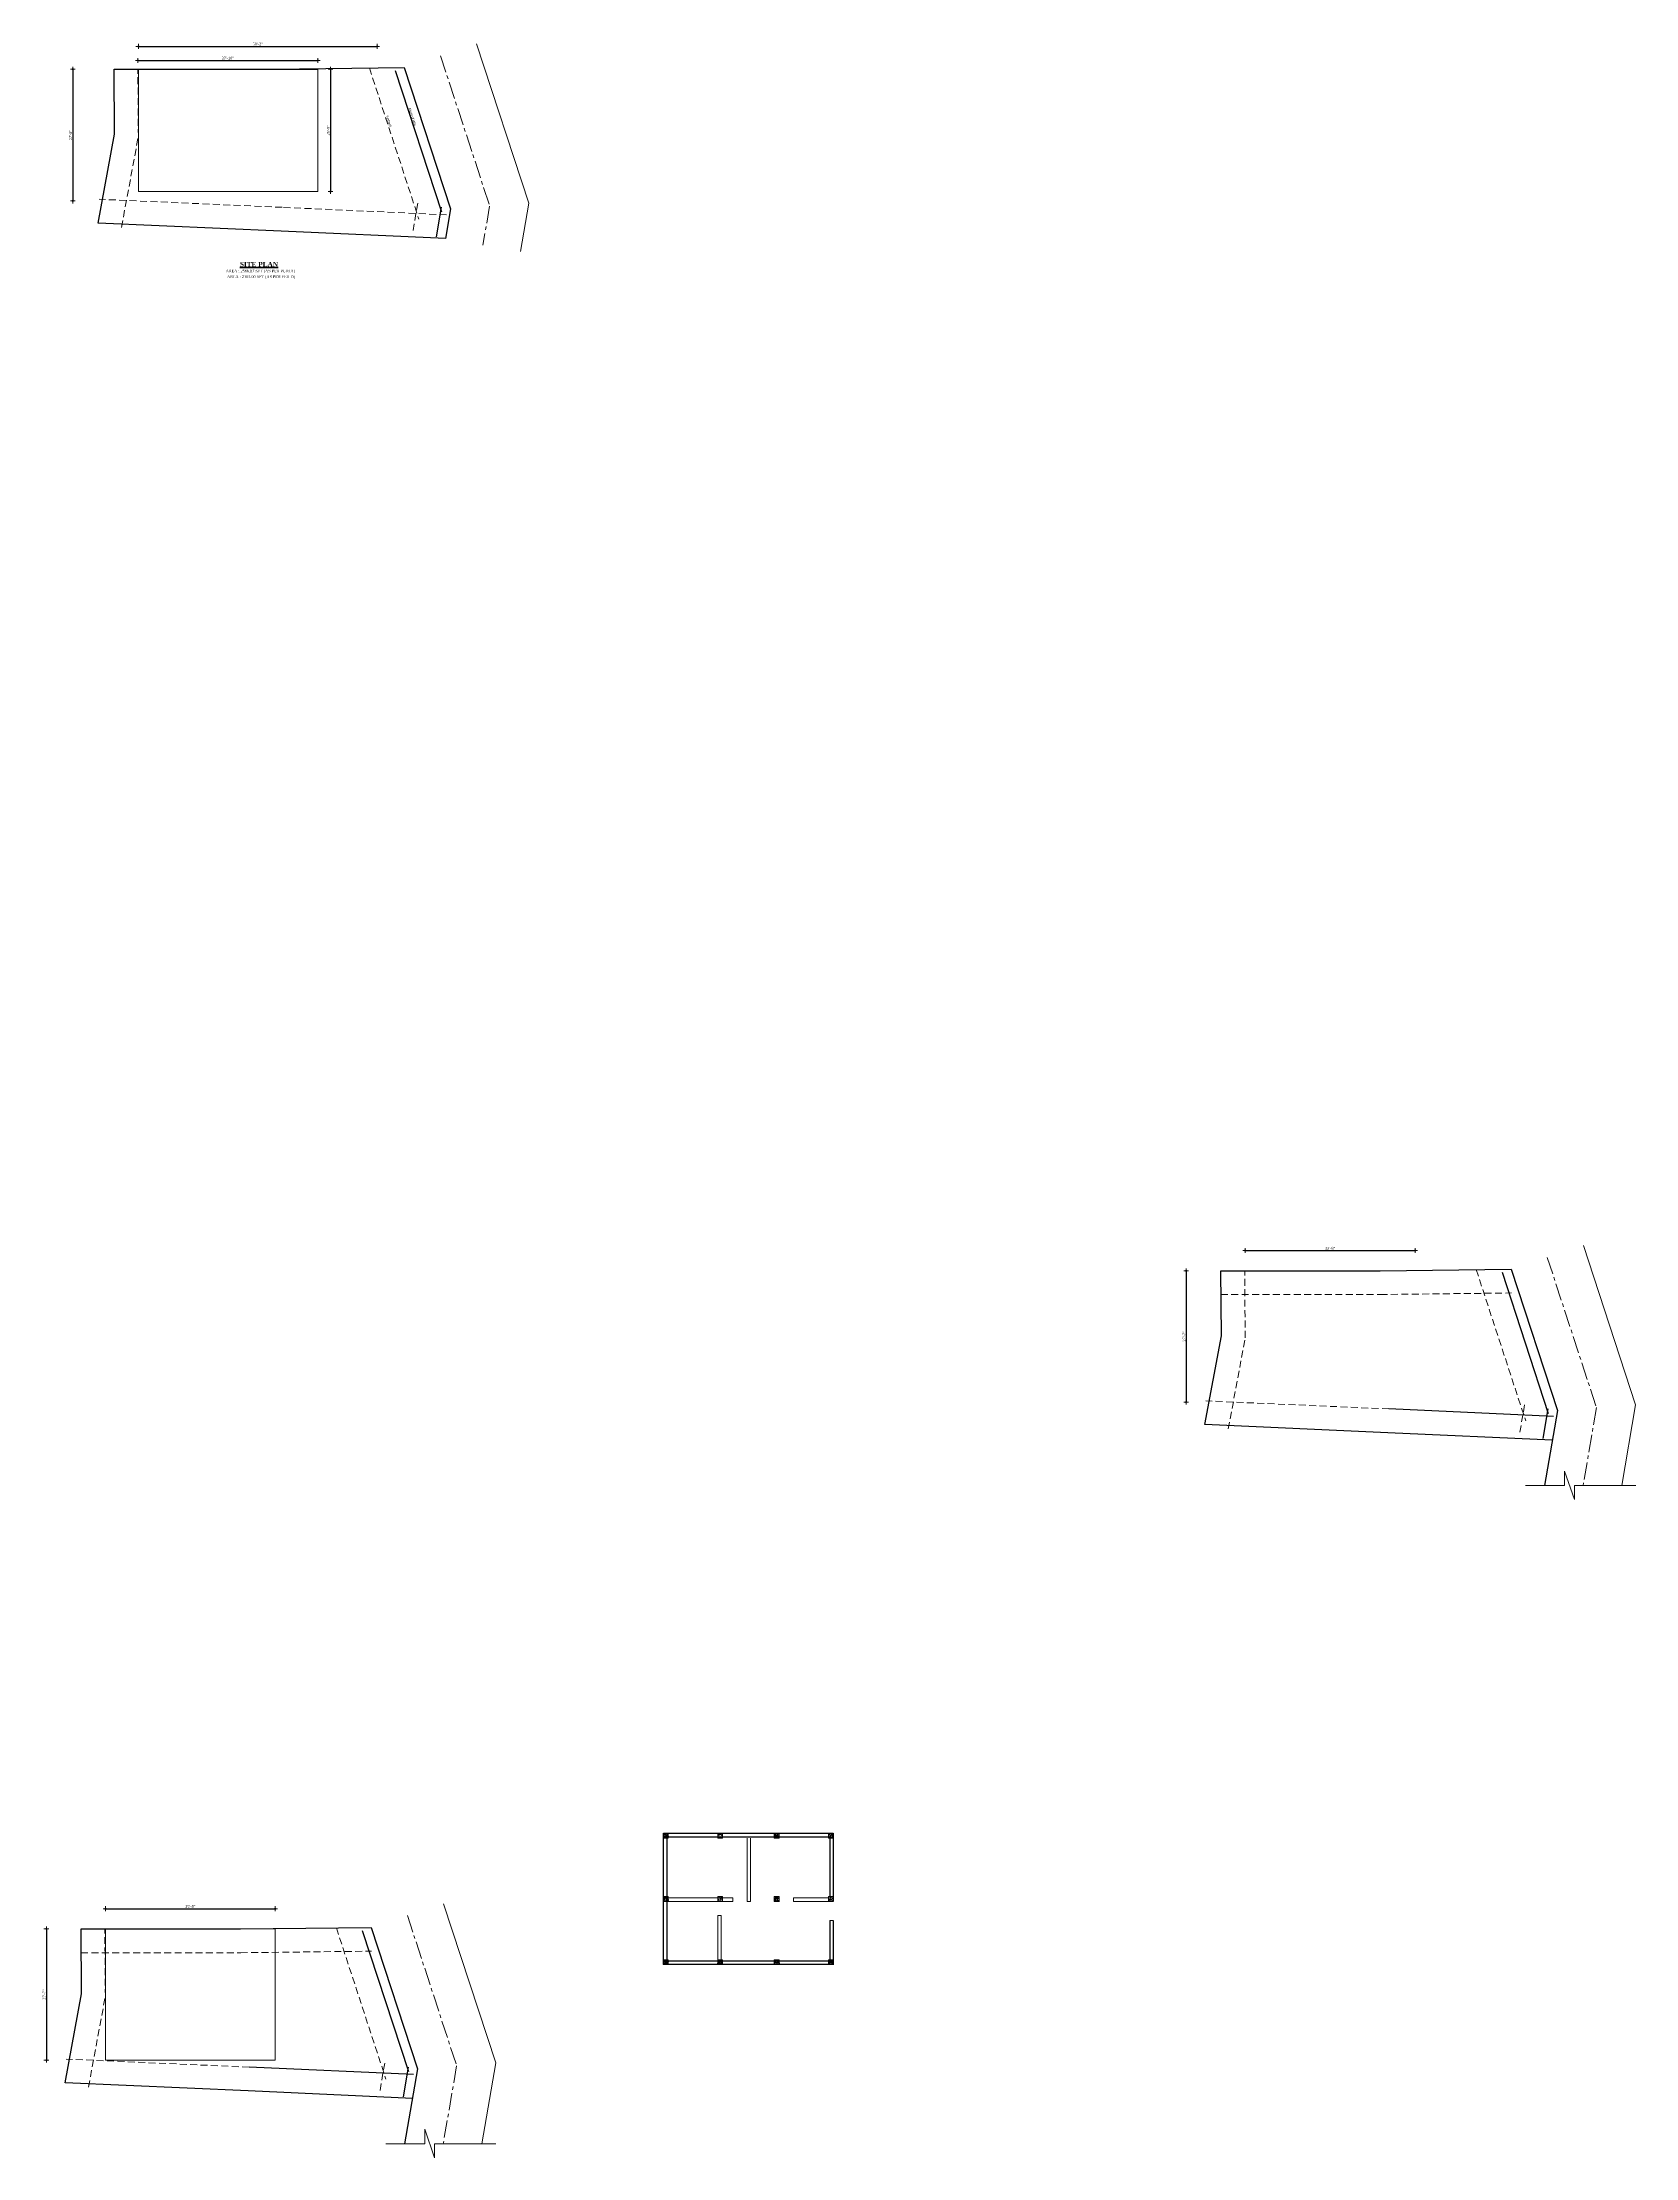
# Model space of a CAD drawing. Header units: inches. Extents: x 897 to 49934, y -34925 to -18564.
# Drawn here: x 39821 to 43840, y -24792 to -19457 of the extents above; entities that cross this region are included whole.
import ezdxf

# ---------------------------------------------------------------- set-up
doc = ezdxf.new("R2010")
doc.units = ezdxf.units.IN
doc.header["$LTSCALE"] = 35
doc.header["$MEASUREMENT"] = 0
doc.header["$PDMODE"] = 34
doc.linetypes.add('CENTER', pattern=[2, 1.25, -0.25, 0.25, -0.25])
doc.linetypes.add('DASHED', pattern=[0.75, 0.5, -0.25])
for name, color, linetype, lineweight in [('Boundary', 1, 'Continuous', 30), ('Centre', 8, 'CENTER', 5), ('CORNICE', 150, 'Continuous', 9), ('HACTH', 8, 'Continuous', 13), ('Road', 3, 'Continuous', 5), ('SES-Access Road', 2, 'Continuous', 15), ('SES-DIMENSION', 142, 'Continuous', 13), ('SES-TitleText', 7, 'Continuous', 40), ('SES-Wall Plan', 6, 'Continuous', 30), ('SeTBACK', 2, 'DASHED', 5)]:
    doc.layers.add(name, color=color, linetype=linetype, lineweight=lineweight)
doc.styles.add('7 INCH', font='times.ttf', dxfattribs={"height": 7})
doc.styles.add('SES-ARAIL', font='times.ttf', dxfattribs={"height": 6})
doc.styles.add('SES-Title Text', font='times.ttf', dxfattribs={"height": 10})
doc.styles.add('style1', font='arial.ttf')
doc.dimstyles.new('7 INCH', dxfattribs={"dimscale": 0, "dimtxt": 7, "dimasz": 1, "dimexe": 2, "dimexo": 9, "dimgap": 2, "dimtad": 1, "dimdec": 0, "dimzin": 3, "dimdsep": 46, "dimlunit": 4, "dimtxsty": '7 INCH', "dimblk": 'DIM', "dimcen": 3, "dimdle": 3, "dimse1": 1, "dimse2": 1, "dimclrd": 256, "dimclre": 256, "dimclrt": 7, "dimadec": 1, "dimazin": 2, "dimtfac": 1, "dimtdec": 0, "dimtix": 1, "dimtofl": 0, "dimtmove": 2, "dimatfit": 3, "dimldrblk": 'ARW', "dimfxl": 2, "dimfrac": 2, "dimtolj": 2, "dimtzin": 0, "dimarcsym": 0})

# ---------------------------------------------------------------- blocks, each defined once
blk = doc.blocks.new('DIM')
at = {"layer": 'SES-DIMENSION'}
h = blk.add_hatch(color=256, dxfattribs=at)
h.paths.add_polyline_path([(0, 1.3), (0, 0), (1.3, 0, 0.414214)])
h.paths.add_polyline_path([(1.3, 0), (0, 0), (0, -1.3, 0.414214)])
h.paths.add_polyline_path([(0, 0), (-1.3, 0, 0.414214), (0, -1.3)])
h.paths.add_polyline_path([(0, 1.3, 0.414214), (-1.3, 0), (0, 0)])
for p, q in [((-6, 0), (6, 0)), ((0, 6), (0, -6))]:
    blk.add_line(p, q, dxfattribs=at)
blk.add_circle((0, 0), 1.28, dxfattribs=at)
blk = doc.blocks.new('*D887')
at = {"layer": 'Defpoints', "color": 0, "transparency": 16777216}
for p in [(40665.6, -19467.5), (40063.4, -19584.9), (40665.6, -19581.9)]:
    blk.add_point(p, dxfattribs=at)
at = {"layer": 'SES-Access Road', "lineweight": -2, "transparency": 16777216}
blk.add_line((40064.4, -19467.5), (40664.6, -19467.5), dxfattribs=at)
at = {"layer": 'SES-Access Road', "lineweight": -2, "transparency": 16777216, "rotation": 180}
blk.add_blockref('DIM', (40063.4, -19467.5), dxfattribs=at)
at = {"layer": 'SES-Access Road', "lineweight": -2, "transparency": 16777216}
blk.add_blockref('DIM', (40665.6, -19467.5), dxfattribs=at)
at = {"layer": 'SES-Access Road', "color": 7, "transparency": 16777216, "insert": (40364.5, -19461.9), "char_height": 7, "attachment_point": 5, "style": '7 INCH'}
blk.add_mtext('\\A2;50\'-2"', dxfattribs=at)
blk = doc.blocks.new('ARW')
at = {"layer": 'SES-DIMENSION'}
blk.add_lwpolyline([(10, 0, 0, 6, 0), (0, 0, 0, 0, 0), (10, 0, 0, 0, 0)], format="xyseb", dxfattribs=at)
blk = doc.blocks.new('*D888')
at = {"layer": 'Defpoints', "color": 0, "transparency": 16777216}
for p in [(40062.1, -19524.9), (39898, -19857.5), (40063.4, -19857.5)]:
    blk.add_point(p, dxfattribs=at)
at = {"layer": 'SES-Access Road', "lineweight": -2, "transparency": 16777216}
blk.add_line((39898, -19525.9), (39898, -19856.5), dxfattribs=at)
for p, rotation in [((39898, -19524.9), 90), ((39898, -19857.5), 270)]:
    blk.add_blockref('DIM', p, dxfattribs=dict(at, rotation=rotation))
at = {"layer": 'SES-Access Road', "color": 7, "transparency": 16777216, "insert": (39892.4, -19691.2), "char_height": 7, "attachment_point": 5, "rotation": 90, "style": '7 INCH'}
blk.add_mtext('\\A2;27\'-9"', dxfattribs=at)
blk = doc.blocks.new('*D890')
at = {"layer": 'Defpoints', "color": 0, "transparency": 16777216}
for p in [(40516, -19503), (40062.1, -19524.4), (40516, -19524.4)]:
    blk.add_point(p, dxfattribs=at)
at = {"layer": 'SES-Access Road', "lineweight": -2, "transparency": 16777216}
blk.add_line((40063.1, -19503), (40515, -19503), dxfattribs=at)
at = {"layer": 'SES-Access Road', "lineweight": -2, "transparency": 16777216, "rotation": 180}
blk.add_blockref('DIM', (40062.1, -19503), dxfattribs=at)
at = {"layer": 'SES-Access Road', "lineweight": -2, "transparency": 16777216}
blk.add_blockref('DIM', (40516, -19503), dxfattribs=at)
at = {"layer": 'SES-Access Road', "color": 7, "transparency": 16777216, "insert": (40289.1, -19497.4), "char_height": 7, "attachment_point": 5, "style": '7 INCH'}
blk.add_mtext('\\A2;37\'-10"', dxfattribs=at)
blk = doc.blocks.new('*D891')
at = {"layer": 'Defpoints', "color": 0, "transparency": 16777216}
for p in [(40516, -19524.9), (40516, -19833.5), (40548, -19833.5)]:
    blk.add_point(p, dxfattribs=at)
at = {"layer": 'SES-Access Road', "lineweight": -2, "transparency": 16777216}
blk.add_line((40548, -19525.9), (40548, -19832.5), dxfattribs=at)
for p, rotation in [((40548, -19524.9), 90), ((40548, -19833.5), 270)]:
    blk.add_blockref('DIM', p, dxfattribs=dict(at, rotation=rotation))
at = {"layer": 'SES-Access Road', "color": 7, "transparency": 16777216, "insert": (40542.4, -19679.2), "char_height": 7, "attachment_point": 5, "rotation": 90, "style": '7 INCH'}
blk.add_mtext('\\A2;25\'-9"', dxfattribs=at)
blk = doc.blocks.new('*D1077')
at = {"layer": 'Defpoints', "color": 0, "transparency": 16777216}
for p in [(39980.4, -24214.9), (39831.3, -24546.2), (39980.4, -24546.2)]:
    blk.add_point(p, dxfattribs=at)
at = {"layer": 'SES-Access Road', "lineweight": -2, "transparency": 16777216}
blk.add_line((39831.3, -24215.9), (39831.3, -24545.2), dxfattribs=at)
for p, rotation in [((39831.3, -24214.9), 90), ((39831.3, -24546.2), 270)]:
    blk.add_blockref('DIM', p, dxfattribs=dict(at, rotation=rotation))
at = {"layer": 'SES-Access Road', "color": 7, "transparency": 16777216, "insert": (39825.7, -24380.5), "char_height": 7, "attachment_point": 5, "rotation": 90, "style": '7 INCH'}
blk.add_mtext('\\A2;27\'-7"', dxfattribs=at)
blk = doc.blocks.new('*D1078')
at = {"layer": 'Defpoints', "color": 0, "transparency": 16777216}
for p in [(40408.6, -24163.9), (40408.6, -24214.9), (39980.4, -24273.6)]:
    blk.add_point(p, dxfattribs=at)
at = {"layer": 'SES-Access Road', "lineweight": -2, "transparency": 16777216}
blk.add_line((39981.4, -24163.9), (40407.6, -24163.9), dxfattribs=at)
at = {"layer": 'SES-Access Road', "lineweight": -2, "transparency": 16777216, "rotation": 180}
blk.add_blockref('DIM', (39980.4, -24163.9), dxfattribs=at)
at = {"layer": 'SES-Access Road', "lineweight": -2, "transparency": 16777216}
blk.add_blockref('DIM', (40408.6, -24163.9), dxfattribs=at)
at = {"layer": 'SES-Access Road', "color": 7, "transparency": 16777216, "insert": (40194.5, -24158.3), "char_height": 7, "attachment_point": 5, "style": '7 INCH'}
blk.add_mtext('\\A2;35\'-8"', dxfattribs=at)
blk = doc.blocks.new('sfvhsfh')
at = {"layer": 'HACTH', "transparency": 33554483}
h = blk.add_hatch(dxfattribs=at)
h.set_pattern_fill('AR-CONC', color=256)
h.set_pattern_definition([(50, (0, 0), (7.1726018, -0.62752135), [0.75, -8.25]), (355, (0, 0), (-1.3875133, 7.5219213), [0.6, -6.6]), (100.451444, (0.598, -0.052), (5.7850885, 6.8943999), [0.6374019, -7.0114211]), (46.1842, (0, 2), (10.6724133, -1.6551928), [1.125, -12.375]), (96.635635, (0.889, 1.862), (9.3466195, 9.741186), [0.9561034, -10.5171376]), (351.184164, (0, 2), (9.3466195, 9.741186), [0.9, -9.9]), (21, (1, 1.5), (5.9690705, -4.0261889), [0.75, -8.25]), (326, (1, 1.5), (2.4331533, 7.2515005), [0.6, -6.6]), (71.451445, (1.4974, 1.1645), (8.4022238, 3.2253115), [0.6374019, -7.0114211]), (37.5, (0, 0), (0.12159855, 3.32893854), [0, -6.52, 0, -6.7, 0, -6.625]), (7.5, (0, 0), (2.63069537, 3.94411712), [0, -3.82, 0, -6.37, 0, -2.525]), (327.5, (-2.23, 0), (5.33822436, -0.22554872), [0, -2.5, 0, -7.8, 0, -10.35]), (317.5, (-3.23, 0), (5.8318617, 1.00104982), [0, -3.25, 0, -5.18, 0, -7.35])])
h.paths.add_polyline_path([(41126.3, -23988.9), (41114.3, -23988.9), (41114.3, -24000.9), (41126.3, -24000.9)])
at = {"layer": 'CORNICE'}
blk.add_lwpolyline([(41114.3, -23988.9), (41126.3, -23988.9), (41126.3, -24000.9), (41114.3, -24000.9)], close=True, dxfattribs=at)
blk = doc.blocks.new('*D1118')
at = {"layer": 'Defpoints', "color": 0, "transparency": 16777216}
for p in [(42855.3, -22555.1), (42706.1, -22886.4), (42855.3, -22886.4)]:
    blk.add_point(p, dxfattribs=at)
at = {"layer": 'SES-Access Road', "lineweight": -2, "transparency": 16777216}
blk.add_line((42706.1, -22556.1), (42706.1, -22885.4), dxfattribs=at)
for p, rotation in [((42706.1, -22555.1), 90), ((42706.1, -22886.4), 270)]:
    blk.add_blockref('DIM', p, dxfattribs=dict(at, rotation=rotation))
at = {"layer": 'SES-Access Road', "color": 7, "transparency": 16777216, "insert": (42700.6, -22720.7), "char_height": 7, "attachment_point": 5, "rotation": 90, "style": '7 INCH'}
blk.add_mtext('\\A2;27\'-7"', dxfattribs=at)
blk = doc.blocks.new('*D1119')
at = {"layer": 'Defpoints', "color": 0, "transparency": 16777216}
for p in [(43283.5, -22504.1), (43283.5, -22555.1), (42855.3, -22613.8)]:
    blk.add_point(p, dxfattribs=at)
at = {"layer": 'SES-Access Road', "lineweight": -2, "transparency": 16777216}
blk.add_line((42856.3, -22504.1), (43282.5, -22504.1), dxfattribs=at)
at = {"layer": 'SES-Access Road', "lineweight": -2, "transparency": 16777216, "rotation": 180}
blk.add_blockref('DIM', (42855.3, -22504.1), dxfattribs=at)
at = {"layer": 'SES-Access Road', "lineweight": -2, "transparency": 16777216}
blk.add_blockref('DIM', (43283.5, -22504.1), dxfattribs=at)
at = {"layer": 'SES-Access Road', "color": 7, "transparency": 16777216, "insert": (43069.4, -22498.5), "char_height": 7, "attachment_point": 5, "style": '7 INCH'}
blk.add_mtext('\\A2;35\'-8"', dxfattribs=at)

msp = doc.modelspace()

# ---------------------------------------------------------------- linework, layer by layer
for p, q in [((40711.28, -19528.55), (40827.95, -19884.87)), ((40827.11, -19873.35), (40814.27, -19948.26)), ((43502.89, -22558.74), (43619.57, -22915.06)), ((43632.26, -22922.56), (43217.69, -22903.69)), ((43618.72, -22903.54), (43605.88, -22978.45)), ((40628, -24218.56), (40744.68, -24574.88)), ((40757.38, -24582.38), (40342.81, -24563.51)), ((40743.83, -24563.35), (40730.99, -24638.26))]:
    msp.add_line(p, q)
at = {"layer": 'Boundary'}
for p, q in [((40404.11, -19524.89), (40734.09, -19521.09)), ((40734.09, -19521.09), (40850.76, -19877.4)), ((40003.37, -19688.89), (40002.11, -19524.89)), ((40002.11, -19524.89), (40516.03, -19524.89)), ((39961.8, -19913.07), (40003.37, -19688.89)), ((40850.76, -19877.4), (40837.93, -19952.31)), ((40423.35, -19933.44), (39961.8, -19913.07)), ((40837.93, -19952.31), (40423.35, -19933.44)), ((42794.98, -22719.08), (42793.72, -22555.08)), ((42793.72, -22555.08), (43195.72, -22555.08)), ((43195.72, -22555.08), (43525.7, -22551.28)), ((43525.7, -22551.28), (43642.37, -22907.59)), ((42753.42, -22943.26), (42794.98, -22719.08)), ((43642.37, -22907.59), (43609.92, -23096.97)), ((43214.97, -22963.63), (42753.42, -22943.26)), ((43629.54, -22982.5), (43214.97, -22963.63)), ((39920.09, -24378.9), (39918.83, -24214.9)), ((39918.83, -24214.9), (40320.83, -24214.9)), ((40320.83, -24214.9), (40650.81, -24211.09)), ((40650.81, -24211.09), (40767.49, -24567.41)), ((39878.53, -24603.08), (39920.09, -24378.9)), ((40767.49, -24567.41), (40735.03, -24756.79)), ((40340.08, -24623.45), (39878.53, -24603.08)), ((40754.65, -24642.32), (40340.08, -24623.45))]:
    msp.add_line(p, q, dxfattribs=at)
at = {"layer": 'Centre'}
for p, q in [((40825.32, -19491.21), (40949.4, -19870.15)), ((40949.4, -19870.15), (40932.55, -19968.53)), ((43616.93, -22521.4), (43741.02, -22900.34)), ((43741.02, -22900.34), (43707.32, -23096.97)), ((40742.04, -24181.22), (40866.13, -24560.16)), ((40866.13, -24560.16), (40832.43, -24756.79))]:
    msp.add_line(p, q, dxfattribs=at)
at = {"layer": 'Road'}
for p, q in [((40916.55, -19461.34), (41048.05, -19862.9)), ((41048.05, -19862.9), (41027.17, -19984.74)), ((43708.16, -22491.53), (43839.66, -22893.09)), ((43839.66, -22893.09), (43804.72, -23096.97)), ((40833.28, -24151.34), (40964.77, -24552.91)), ((40964.77, -24552.91), (40929.83, -24756.79))]:
    msp.add_line(p, q, dxfattribs=at)
at = {"layer": 'SES-Access Road'}
for p, q in [((41399.91, -24136.4), (41562.67, -24136.4)), ((41399.91, -24145.4), (41562.67, -24145.4)), ((41598.67, -24145.4), (41607.67, -24145.4)), ((41667.36, -24136.4), (41679.36, -24136.4)), ((41667.36, -24145.4), (41679.36, -24145.4)), ((41715.36, -24136.4), (41715.36, -24145.4)), ((41715.36, -24136.4), (41804.09, -24136.4)), ((41715.36, -24145.4), (41804.09, -24145.4)), ((41807.09, -24145.4), (41816.09, -24145.4)), ((41524.64, -24181.4), (41533.64, -24181.4)), ((41807.09, -24193.4), (41816.09, -24193.4))]:
    msp.add_line(p, q, dxfattribs=at)
msp.add_lwpolyline([(40063.41, -19524.89), (40516.03, -19524.89), (40516.03, -19833.5), (40063.41, -19833.5)], close=True, dxfattribs=at)
for points in [[(41598.67, -24145.4), (41598.67, -23985.76)], [(41607.67, -24145.4), (41607.67, -23985.76)], [(41562.67, -24145.4), (41562.67, -24136.4)], [(41524.64, -24293.04), (41524.64, -24181.4)], [(41533.64, -24293.04), (41533.64, -24181.4)]]:
    msp.add_lwpolyline(points, dxfattribs=at)
at = {"layer": 'SES-DIMENSION'}
for points in [[(43562.41, -23096.97), (43660.73, -23096.97), (43660.73, -23060.31), (43685.49, -23132.02), (43685.49, -23096.97), (43839.95, -23096.97)], [(40687.52, -24756.79), (40785.84, -24756.79), (40785.84, -24720.13), (40810.6, -24791.84), (40810.6, -24756.79), (40965.06, -24756.79)]]:
    msp.add_lwpolyline(points, dxfattribs=at)
msp.add_lwpolyline([(39980.4, -24214.9), (40408.58, -24214.9), (40408.58, -24546.18), (39980.4, -24546.18)], close=True, dxfattribs=at)
at = {"layer": 'SES-Wall Plan'}
for p, q in [((41387.91, -23973.76), (41816.09, -23973.76)), ((41387.91, -24305.04), (41387.91, -23973.76)), ((41387.91, -23982.76), (41816.09, -23982.76)), ((41396.91, -24305.04), (41396.91, -23973.76)), ((41807.09, -23973.76), (41807.09, -24145.4)), ((41816.09, -23973.76), (41816.09, -24145.4)), ((41807.09, -24193.4), (41807.09, -24305.04)), ((41816.09, -24193.4), (41816.09, -24305.04)), ((41816.09, -24296.04), (41387.91, -24296.04)), ((41816.09, -24305.04), (41387.91, -24305.04))]:
    msp.add_line(p, q, dxfattribs=at)
at = {"layer": 'SeTBACK'}
for p, q in [((40646.03, -19522.1), (40770.93, -19903.54)), ((40063.41, -19694.18), (40062.11, -19524.43)), ((40020.8, -19924.01), (40063.41, -19694.18)), ((40426, -19873.5), (39964.45, -19853.13)), ((40840.65, -19892.37), (40426.08, -19873.5)), ((40767.97, -19863.21), (40755.13, -19938.12)), ((42855.02, -22724.37), (42853.72, -22554.62)), ((43437.64, -22552.29), (43562.54, -22933.73)), ((42793.72, -22615.08), (43195.72, -22615.08)), ((43196.41, -22615.08), (43526.39, -22611.27)), ((42812.41, -22954.2), (42855.02, -22724.37)), ((43217.61, -22903.69), (42756.06, -22883.32)), ((43559.58, -22893.4), (43546.74, -22968.31)), ((39980.13, -24384.18), (39978.83, -24214.44)), ((40562.75, -24212.11), (40687.66, -24593.55)), ((40321.52, -24274.9), (40651.5, -24271.09)), ((39918.83, -24274.9), (40320.83, -24274.9)), ((39937.52, -24614.01), (39980.13, -24384.18)), ((40342.72, -24563.51), (39881.17, -24543.13)), ((40684.69, -24553.22), (40671.86, -24628.13))]:
    msp.add_line(p, q, dxfattribs=at)

# ---------------------------------------------------------------- block references
at = {"layer": 'SES-Access Road'}
for p in [(273.64, 15.13), (410.37, 15.13), (553.09, 15.13), (689.82, 15.13), (273.64, -144.51), (410.37, -144.51), (553.09, -144.51), (689.82, -144.51), (273.64, -304.15), (410.37, -304.15), (553.09, -304.15), (689.82, -304.15)]:
    msp.add_blockref('sfvhsfh', p, dxfattribs=at)

# ---------------------------------------------------------------- texts
at = {"layer": 'SES-DIMENSION', "char_height": 6, "attachment_point": 1, "rotation": 288.01715, "style": 'style1'}
for s, insert in [('Right of Way', (40750.38, -19622.7)), ('Setback', (40693.36, -19641.37))]:
    msp.add_mtext_dynamic_manual_height_columns(s, width=88, gutter_width=1, heights=[0], dxfattribs=dict(at, insert=insert))
at = {"layer": 'SES-TitleText', "style": 'SES-ARAIL'}
for s, p in [('AREA : 2566.87 SFT (AS PER PURJA)', (40283.78, -20037.46)), ('AREA : 2305.00 SFT (AS PER FEILD)', (40287.06, -20051.91))]:
    msp.add_text(s, height=7, dxfattribs=at).set_placement(p)
at = {"layer": 'SES-TitleText', "insert": (40319.52, -20011.11), "char_height": 12, "width": 233, "attachment_point": 1, "style": 'SES-Title Text'}
msp.add_mtext('{\\fTimes New Roman|b1|i0|c0|p18;\\LSITE PLAN}', dxfattribs=at)

# ---------------------------------------------------------------- dimensions: what is measured, and where the dimension line sits
at = {"layer": 'SES-Access Road'}
for base, p1, p2, picture, middle in [((40665.6, -19467.5), (40063.41, -19584.89), (40665.6, -19581.88), '*D887', (40364.51, -19461.94)), ((40516.03, -19503), (40062.11, -19524.43), (40516.03, -19524.43), '*D890', (40289.07, -19497.43)), ((43283.47, -22504.07), (42855.29, -22613.76), (43283.47, -22555.08), '*D1119', (43069.38, -22498.51)), ((40408.58, -24163.89), (39980.4, -24273.58), (40408.58, -24214.9), '*D1078', (40194.49, -24158.33))]:
    dim = msp.add_linear_dim(base=base, p1=p1, p2=p2, dimstyle='7 INCH', override={"dimscale": 1}, dxfattribs=at)
    dim.commit()
    dim.dimension.update_dxf_attribs({"geometry": picture, "text_midpoint": middle})
for base, p1, p2, picture, middle in [((39898, -19857.5), (40062.11, -19524.89), (40063.41, -19857.5), '*D888', (39892.43, -19691.2)), ((40548, -19833.5), (40516.03, -19524.89), (40516.03, -19833.5), '*D891', (40542.43, -19679.2)), ((42706.14, -22886.36), (42855.29, -22555.08), (42855.29, -22886.36), '*D1118', (42700.57, -22720.72)), ((39831.25, -24546.18), (39980.4, -24214.9), (39980.4, -24546.18), '*D1077', (39825.68, -24380.54))]:
    dim = msp.add_linear_dim(base=base, p1=p1, p2=p2, angle=90, dimstyle='7 INCH', override={"dimscale": 1}, dxfattribs=at)
    dim.commit()
    dim.dimension.update_dxf_attribs({"geometry": picture, "text_midpoint": middle})

doc.saveas('drawing.dxf')
